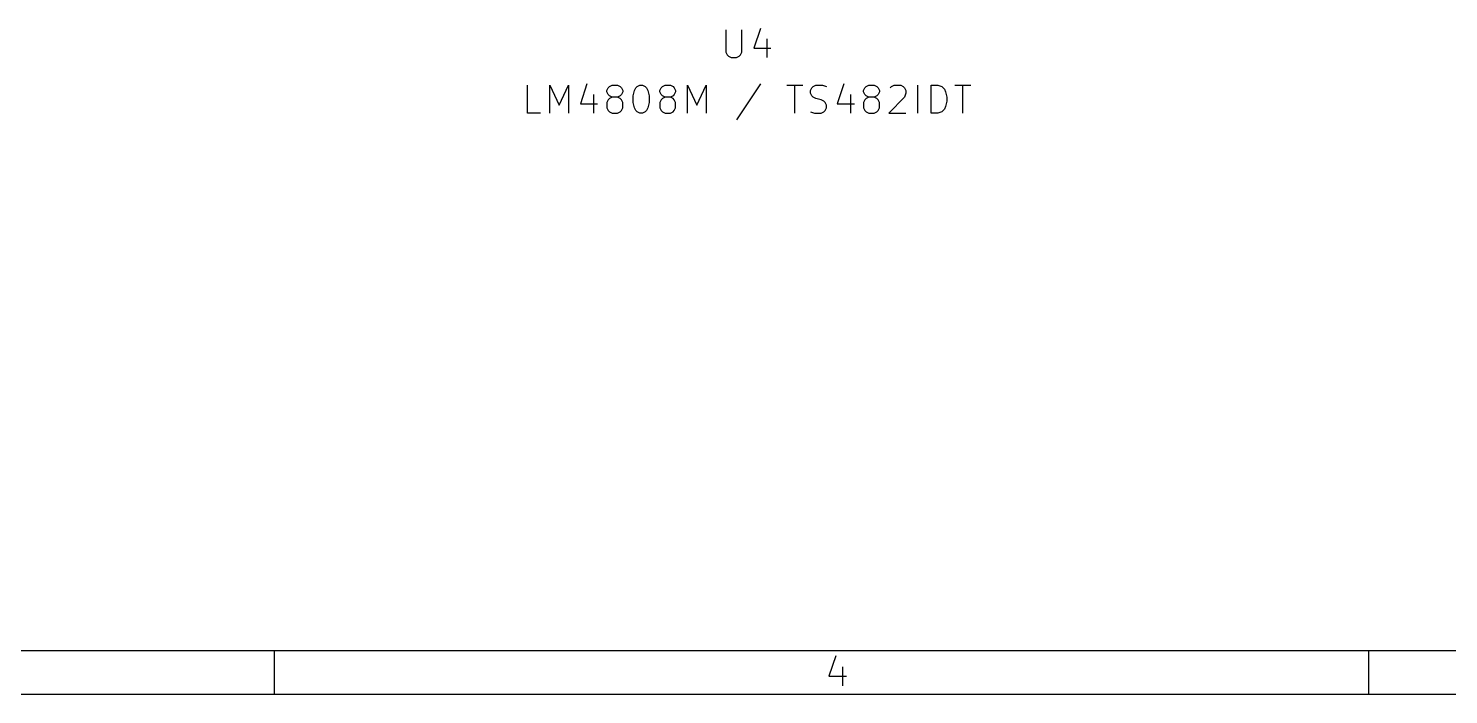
# Model space of a CAD drawing. Header units: inches. Extents: x 0.4 to 16.1, y -11.3 to -0.4.
# Drawn here: x 5.857 to 8.412, y -11.299 to -10.1 of the extents above; entities that cross this region are included whole.
import ezdxf

# ---------------------------------------------------------------- set-up
doc = ezdxf.new("R2010")
doc.units = ezdxf.units.IN
doc.header["$MEASUREMENT"] = 0
doc.layers.add('GREENSIXTYFIVE', color=129, linetype='CONTINUOUS')
doc.layers.add('RED', color=14, linetype='CONTINUOUS')

msp = doc.modelspace()

# ---------------------------------------------------------------- linework, layer by layer
at = {"layer": 'GREENSIXTYFIVE', "linetype": 'CONTINUOUS'}
for p, q in [((7.1119, -10.1028), (7.1119, -10.1433)), ((7.1405, -10.1433), (7.1405, -10.1028)), ((7.1738, -10.1004), (7.1619, -10.1361)), ((7.1619, -10.1361), (7.1929, -10.1361)), ((7.1857, -10.1195), (7.1857, -10.1528)), ((7.1119, -10.1433), (7.1143, -10.148)), ((7.1143, -10.148), (7.1167, -10.1504)), ((7.1167, -10.1504), (7.1214, -10.1528)), ((7.1214, -10.1528), (7.1309, -10.1528)), ((7.1309, -10.1528), (7.1357, -10.1504)), ((7.1357, -10.1504), (7.1381, -10.148)), ((7.1381, -10.148), (7.1405, -10.1433)), ((6.7548, -10.2528), (6.7548, -10.2028)), ((6.7952, -10.2528), (6.7952, -10.2028)), ((6.7952, -10.2028), (6.8119, -10.2385)), ((6.8119, -10.2385), (6.8286, -10.2028)), ((6.8286, -10.2028), (6.8286, -10.2528)), ((6.8619, -10.2004), (6.85, -10.2361)), ((6.8976, -10.2123), (6.9, -10.2076)), ((6.8976, -10.2147), (6.8976, -10.2123)), ((6.9, -10.2195), (6.8976, -10.2147)), ((6.9, -10.2076), (6.9024, -10.2052)), ((6.9024, -10.2052), (6.9071, -10.2028)), ((6.9071, -10.2028), (6.9167, -10.2028)), ((6.9167, -10.2028), (6.9214, -10.2052)), ((6.9214, -10.2052), (6.9238, -10.2076)), ((6.9238, -10.2076), (6.9262, -10.2123)), ((6.9262, -10.2147), (6.9238, -10.2195)), ((6.9262, -10.2123), (6.9262, -10.2147)), ((6.9452, -10.2219), (6.9476, -10.2123)), ((6.9476, -10.2123), (6.95, -10.2076)), ((6.95, -10.2076), (6.9524, -10.2052)), ((6.9524, -10.2052), (6.9571, -10.2028)), ((6.9571, -10.2028), (6.9619, -10.2028)), ((6.9619, -10.2028), (6.9667, -10.2052)), ((6.9667, -10.2052), (6.969, -10.2076)), ((6.969, -10.2076), (6.9714, -10.2123)), ((6.9714, -10.2123), (6.9738, -10.2219)), ((6.9929, -10.2123), (6.9952, -10.2076)), ((6.9929, -10.2147), (6.9929, -10.2123)), ((6.9952, -10.2195), (6.9929, -10.2147)), ((6.9952, -10.2076), (6.9976, -10.2052)), ((6.9976, -10.2052), (7.0024, -10.2028)), ((7.0024, -10.2028), (7.0119, -10.2028)), ((7.0119, -10.2028), (7.0167, -10.2052)), ((7.0167, -10.2052), (7.019, -10.2076)), ((7.019, -10.2076), (7.0214, -10.2123)), ((7.0214, -10.2147), (7.019, -10.2195)), ((7.0214, -10.2123), (7.0214, -10.2147)), ((7.0429, -10.2528), (7.0429, -10.2028)), ((7.0429, -10.2028), (7.0595, -10.2385)), ((7.0595, -10.2385), (7.0762, -10.2028)), ((7.0762, -10.2028), (7.0762, -10.2528)), ((7.1738, -10.2004), (7.1309, -10.2647)), ((7.2214, -10.2028), (7.25, -10.2028)), ((7.2357, -10.2528), (7.2357, -10.2028)), ((7.2643, -10.2123), (7.2667, -10.2076)), ((7.2643, -10.2171), (7.2643, -10.2123)), ((7.2667, -10.2219), (7.2643, -10.2171)), ((7.2667, -10.2076), (7.269, -10.2052)), ((7.269, -10.2052), (7.2738, -10.2028)), ((7.2738, -10.2028), (7.2857, -10.2028)), ((7.2857, -10.2028), (7.2929, -10.2052)), ((7.3238, -10.2004), (7.3119, -10.2361)), ((7.3595, -10.2123), (7.3619, -10.2076)), ((7.3595, -10.2147), (7.3595, -10.2123)), ((7.3619, -10.2195), (7.3595, -10.2147)), ((7.3619, -10.2076), (7.3643, -10.2052)), ((7.3643, -10.2052), (7.369, -10.2028)), ((7.369, -10.2028), (7.3786, -10.2028)), ((7.3786, -10.2028), (7.3833, -10.2052)), ((7.3833, -10.2052), (7.3857, -10.2076)), ((7.3857, -10.2076), (7.3881, -10.2123)), ((7.3881, -10.2147), (7.3857, -10.2195)), ((7.3881, -10.2123), (7.3881, -10.2147)), ((7.4071, -10.2076), (7.4095, -10.2052)), ((7.4095, -10.2052), (7.4143, -10.2028)), ((7.4143, -10.2028), (7.4262, -10.2028)), ((7.4262, -10.2028), (7.4309, -10.2052)), ((7.4309, -10.2052), (7.4333, -10.2076)), ((7.4333, -10.2076), (7.4357, -10.2123)), ((7.4357, -10.2171), (7.4333, -10.2242)), ((7.4357, -10.2123), (7.4357, -10.2171)), ((7.4571, -10.2528), (7.4571, -10.2028)), ((7.4809, -10.2528), (7.4809, -10.2028)), ((7.4809, -10.2028), (7.4929, -10.2028)), ((7.4929, -10.2028), (7.5, -10.2052)), ((7.5, -10.2052), (7.5048, -10.2099)), ((7.5048, -10.2099), (7.5071, -10.2147)), ((7.5071, -10.2147), (7.5095, -10.2242)), ((7.5238, -10.2028), (7.5524, -10.2028)), ((7.5381, -10.2528), (7.5381, -10.2028)), ((6.85, -10.2361), (6.881, -10.2361)), ((6.8738, -10.2195), (6.8738, -10.2528)), ((6.9, -10.229), (6.8976, -10.2338)), ((6.8976, -10.2338), (6.8976, -10.2433)), ((6.8976, -10.2433), (6.9, -10.248)), ((6.9024, -10.2219), (6.9, -10.2195)), ((6.9024, -10.2266), (6.9, -10.229)), ((6.9071, -10.2242), (6.9024, -10.2219)), ((6.9071, -10.2242), (6.9024, -10.2266)), ((6.9167, -10.2242), (6.9071, -10.2242)), ((6.9214, -10.2219), (6.9167, -10.2242)), ((6.9214, -10.2266), (6.9167, -10.2242)), ((6.9238, -10.2195), (6.9214, -10.2219)), ((6.9238, -10.229), (6.9214, -10.2266)), ((6.9262, -10.2338), (6.9238, -10.229)), ((6.9238, -10.248), (6.9262, -10.2433)), ((6.9262, -10.2433), (6.9262, -10.2338)), ((6.9452, -10.2338), (6.9452, -10.2219)), ((6.9476, -10.2433), (6.9452, -10.2338)), ((6.95, -10.248), (6.9476, -10.2433)), ((6.9714, -10.2433), (6.969, -10.248)), ((6.9738, -10.2338), (6.9714, -10.2433)), ((6.9738, -10.2219), (6.9738, -10.2338)), ((6.9952, -10.229), (6.9929, -10.2338)), ((6.9929, -10.2338), (6.9929, -10.2433)), ((6.9929, -10.2433), (6.9952, -10.248)), ((6.9976, -10.2219), (6.9952, -10.2195)), ((6.9976, -10.2266), (6.9952, -10.229)), ((7.0024, -10.2242), (6.9976, -10.2219)), ((7.0024, -10.2242), (6.9976, -10.2266)), ((7.0119, -10.2242), (7.0024, -10.2242)), ((7.0167, -10.2219), (7.0119, -10.2242)), ((7.0167, -10.2266), (7.0119, -10.2242)), ((7.019, -10.2195), (7.0167, -10.2219)), ((7.019, -10.229), (7.0167, -10.2266)), ((7.0214, -10.2338), (7.019, -10.229)), ((7.019, -10.248), (7.0214, -10.2433)), ((7.0214, -10.2433), (7.0214, -10.2338)), ((7.269, -10.2242), (7.2667, -10.2219)), ((7.2738, -10.2266), (7.269, -10.2242)), ((7.2833, -10.229), (7.2738, -10.2266)), ((7.2881, -10.2314), (7.2833, -10.229)), ((7.2905, -10.2338), (7.2881, -10.2314)), ((7.2929, -10.2385), (7.2905, -10.2338)), ((7.2905, -10.248), (7.2929, -10.2433)), ((7.2929, -10.2433), (7.2929, -10.2385)), ((7.3119, -10.2361), (7.3429, -10.2361)), ((7.3357, -10.2195), (7.3357, -10.2528)), ((7.3619, -10.229), (7.3595, -10.2338)), ((7.3595, -10.2338), (7.3595, -10.2433)), ((7.3595, -10.2433), (7.3619, -10.248)), ((7.3643, -10.2219), (7.3619, -10.2195)), ((7.3643, -10.2266), (7.3619, -10.229)), ((7.369, -10.2242), (7.3643, -10.2219)), ((7.369, -10.2242), (7.3643, -10.2266)), ((7.3786, -10.2242), (7.369, -10.2242)), ((7.3833, -10.2219), (7.3786, -10.2242)), ((7.3833, -10.2266), (7.3786, -10.2242)), ((7.3857, -10.2195), (7.3833, -10.2219)), ((7.3857, -10.229), (7.3833, -10.2266)), ((7.3881, -10.2338), (7.3857, -10.229)), ((7.3857, -10.248), (7.3881, -10.2433)), ((7.3881, -10.2433), (7.3881, -10.2338)), ((7.4333, -10.2242), (7.4048, -10.2528)), ((7.5071, -10.2409), (7.5048, -10.2457)), ((7.5095, -10.2314), (7.5071, -10.2409)), ((7.5095, -10.2242), (7.5095, -10.2314)), ((6.7786, -10.2528), (6.7548, -10.2528)), ((6.9, -10.248), (6.9024, -10.2504)), ((6.9024, -10.2504), (6.9071, -10.2528)), ((6.9071, -10.2528), (6.9167, -10.2528)), ((6.9167, -10.2528), (6.9214, -10.2504)), ((6.9214, -10.2504), (6.9238, -10.248)), ((6.9524, -10.2504), (6.95, -10.248)), ((6.9571, -10.2528), (6.9524, -10.2504)), ((6.9619, -10.2528), (6.9571, -10.2528)), ((6.9667, -10.2504), (6.9619, -10.2528)), ((6.969, -10.248), (6.9667, -10.2504)), ((6.9952, -10.248), (6.9976, -10.2504)), ((6.9976, -10.2504), (7.0024, -10.2528)), ((7.0024, -10.2528), (7.0119, -10.2528)), ((7.0119, -10.2528), (7.0167, -10.2504)), ((7.0167, -10.2504), (7.019, -10.248)), ((7.2643, -10.2504), (7.2714, -10.2528)), ((7.2714, -10.2528), (7.2833, -10.2528)), ((7.2833, -10.2528), (7.2881, -10.2504)), ((7.2881, -10.2504), (7.2905, -10.248)), ((7.3619, -10.248), (7.3643, -10.2504)), ((7.3643, -10.2504), (7.369, -10.2528)), ((7.369, -10.2528), (7.3786, -10.2528)), ((7.3786, -10.2528), (7.3833, -10.2504)), ((7.3833, -10.2504), (7.3857, -10.248)), ((7.4048, -10.2528), (7.4357, -10.2528)), ((7.4929, -10.2528), (7.4809, -10.2528)), ((7.5, -10.2504), (7.4929, -10.2528)), ((7.5048, -10.2457), (7.5, -10.2504))]:
    msp.add_line(p, q, dxfattribs=at)
at = {"layer": 'RED', "linetype": 'CONTINUOUS'}
for p, q in [((16.0626, -11.2206), (0.4724, -11.2206)), ((6.2992, -11.2206), (6.2992, -11.2993)), ((7.3093, -11.2297), (7.2971, -11.2662)), ((8.2677, -11.2206), (8.2677, -11.2993)), ((7.3215, -11.2492), (7.3215, -11.2833)), ((7.2971, -11.2662), (7.3288, -11.2662)), ((16.1413, -11.2993), (0.3937, -11.2993))]:
    msp.add_line(p, q, dxfattribs=at)

doc.saveas('drawing.dxf')
